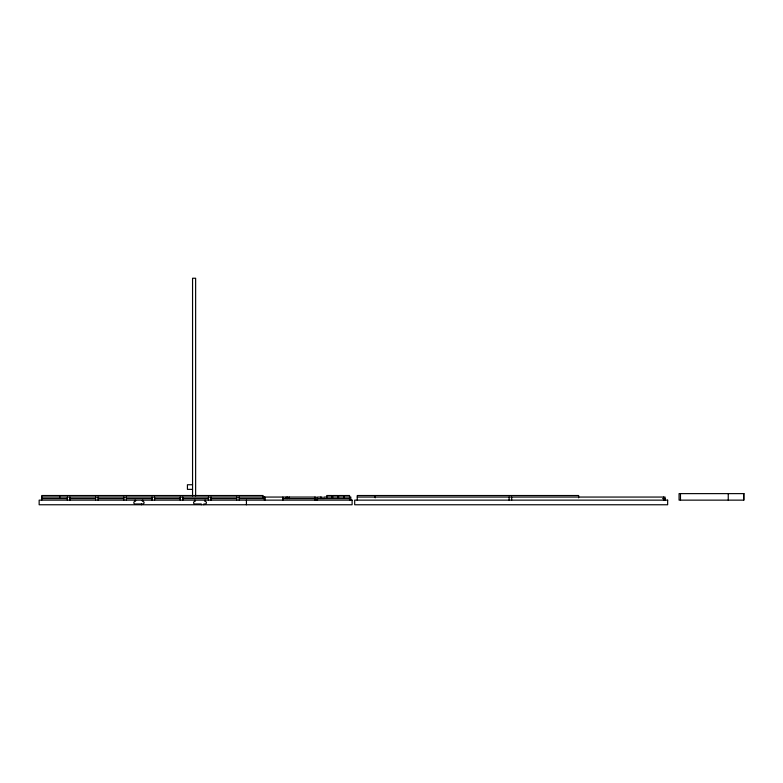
<?xml version="1.0" encoding="UTF-8"?>
<svg xmlns="http://www.w3.org/2000/svg" width="783" height="783" viewBox="0 0 783 783"><rect width="100%" height="100%" fill="white"/><g stroke="black" fill="none" stroke-linecap="round" stroke-linejoin="round"><path stroke-width="1.17" d="M142.79 500.141L142.144 500.787L142.79 501.423A1.282 1.282 0 0 1 144.072 502.706A1.282 1.282 0 0 1 142.79 503.988L135.097 503.988A1.282 1.282 0 0 1 133.815 502.706A1.282 1.282 0 0 1 135.097 501.423L135.733 500.787L135.097 500.141M205.126 500.141L204.48 500.787L205.126 501.423A1.282 1.282 0 0 1 206.409 502.706A1.282 1.282 0 0 1 205.126 503.988L203.844 503.988L203.844 504.761M192.559 484.746L187.421 484.746L187.421 489.365L192.559 489.365M41.714 497.058L316.205 497.058L316.205 500.141M357.254 497.058L665.09 497.058L665.09 500.141M41.714 498.605L67.367 498.605M69.932 498.605L95.585 498.605M98.149 498.605L123.802 498.605M126.366 498.605L152.019 498.605M154.594 498.605L180.247 498.605M182.811 498.605L208.464 498.605M211.028 498.605L236.681 498.605M239.246 498.605L264.899 498.605M282.859 498.605L314.923 498.605M317.487 498.605L349.551 498.605M662.643 498.605L665.09 498.605M194.869 500.141L195.505 500.787L194.869 501.423A1.282 1.282 0 0 0 193.587 502.706A1.282 1.282 0 0 0 194.869 503.988L201.28 503.988L201.28 504.761M743.723 493.623L743.723 500.141M728.249 493.623L728.249 500.141M680.476 493.623L680.476 500.141M663.553 497.058L663.553 500.141M578.637 497.831L578.637 495.522L357.254 495.522L357.254 500.141M511.681 497.058L511.681 500.141M509.116 497.058L509.116 500.141M375.204 495.522L375.204 497.831M350.833 500.141L350.833 497.058L323.898 497.068L323.898 498.605M349.551 500.141L349.551 495.522L344.422 495.522L344.422 497.831M343.649 497.831L343.649 495.522L338.52 495.522L338.52 497.831M337.757 497.831L337.757 495.522L332.618 495.522L332.618 497.831M331.855 497.831L331.855 495.522L326.726 495.522L326.726 497.831M322.107 498.605L322.107 497.058L317.487 497.068L317.487 500.141M320.824 497.068L320.824 498.605M314.923 497.068L314.923 500.141M289.27 497.068L289.27 498.605M287.469 497.058L287.469 498.605M286.186 497.068L286.186 498.605M282.859 497.068L282.859 500.141M264.899 497.058L264.899 500.141M264.38 497.058L264.38 500.141M263.098 497.831L263.098 495.522L41.714 495.522L41.714 500.141M246.43 500.141L246.43 504.761M239.246 497.058L239.246 500.141M236.681 497.058L236.681 500.141M211.028 497.058L211.028 500.141M208.464 497.058L208.464 500.141M195.633 495.903L195.633 278.239L192.559 278.239L192.559 495.903M182.811 497.058L182.811 500.141M180.247 497.058L180.247 500.141M154.594 497.058L154.594 500.141M152.019 497.058L152.019 500.141M141.508 503.988L141.508 504.761M126.366 497.058L126.366 500.141M123.802 497.058L123.802 500.141M98.149 497.058L98.149 500.141M95.585 497.058L95.585 500.141M69.932 497.058L69.932 500.141M67.367 497.058L67.367 500.141M59.674 495.522L59.674 497.831M743.85 493.623L679.067 493.623L679.067 500.141L743.85 500.141L743.85 493.623M352.115 500.141L39.15 500.141L39.15 504.761L352.115 504.761L352.115 500.141M667.654 500.141L354.689 500.141L354.689 504.761L667.654 504.761L667.654 500.141"/></g></svg>
